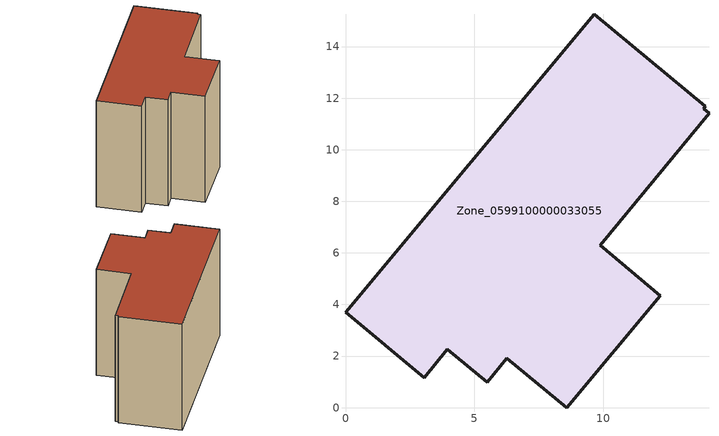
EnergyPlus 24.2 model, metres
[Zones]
Zone_0599100000033055
 floor ground (C_G): 9.88,6.29 12.21,4.34 8.57,0 6.26,1.92 5.5,0.99 3.95,2.26 3.05,1.17 0,3.69 9.65,15.25 13.96,11.69 13.88,11.59 14.09,11.41 z0
 wall outside (C_F): 3.05,1.17 3.95,2.26 5.5,0.99 6.26,1.92 8.57,0 12.21,4.34 9.88,6.29 14.09,11.41 13.88,11.59 13.96,11.69 9.65,15.25 0,3.69 3.05,1.17 z0:10.81
 roof outside (C_R): 14.09,11.41 13.88,11.59 13.96,11.69 9.65,15.25 0,3.69 3.05,1.17 3.95,2.26 5.5,0.99 6.26,1.92 8.57,0 12.21,4.34 9.88,6.29 z10.81
[BUILDING]
Pand.0599100000033055: North Axis=0; Terrain=City; Loads Convergence Tolerance Value=0.04; Temperature Convergence Tolerance Value=0.4; Solar Distribution=FullExterior; Maximum Number of Warmup Days=25; Minimum Number of Warmup Days=1
[Site:Location]
Rotterdam.The.Hague.AP_ZH_NLD Design_Conditions: Latitude=51.96; Longitude=4.45; Time Zone=1; Elevation=-4.5
[SITE:GROUNDTEMPERATURE:BUILDINGSURFACE]
18, 18, 18, 18, 18, 18, 18, 18, 18, 18, 18, 18
[MATERIAL] Thermal Absorptance=0.9; Solar Absorptance=0.7; Visible Absorptance=0.7
Name | Roughness | Thickness | Conductivity | Density | Specific Heat
G.TC.1946 | MediumSmooth | 0.15 | 1 | 540 | 1210
F.TC.1946 | Rough | 0.3 | 0.857143 | 1920 | 840
R.TC.1946 | MediumRough | 0.2 | 0.909091 | 1500 | 1000
[CONSTRUCTION]
C_G: G.TC.1946
C_F: F.TC.1946
C_R: R.TC.1946
[ZONE]
Zone_0599100000033055: Type=1; Multiplier=1; Ceiling Height=Autocalculate; Volume=Autocalculate; Floor Area=autocalculate; Part of Total Floor Area=Yes
[ZONEINFILTRATION:DESIGNFLOWRATE]
Infil_Zone_0599100000033055: Zone or ZoneList or Space or SpaceList=Zone_0599100000033055; Schedule=AlwaysOn; Design Flow Rate Calculation Method=Flow/Area; Flow Rate per Floor Area=0.003; Constant Term Coefficient=1; Temperature Term Coefficient=0; Velocity Term Coefficient=0; Velocity Squared Term Coefficient=0
[HVACTEMPLATE:ZONE:IDEALLOADSAIRSYSTEM]
Zone_0599100000033055: Maximum Heating Supply Air Temperature=50; Minimum Cooling Supply Air Temperature=13; Maximum Heating Supply Air Humidity Ratio=0.0156; Minimum Cooling Supply Air Humidity Ratio=0.0077; Heating Limit=NoLimit; Cooling Limit=NoLimit; Dehumidification Control Type=ConstantSensibleHeatRatio; Cooling Sensible Heat Ratio=0.7; Dehumidification Setpoint=60; Humidification Control Type=None; Humidification Setpoint=30; Outdoor Air Method=None; Outdoor Air Flow Rate per Person=0.00944; Outdoor Air Flow Rate per Zone Floor Area=0; Outdoor Air Flow Rate per Zone=0; Demand Controlled Ventilation Type=None; Outdoor Air Economizer Type=NoEconomizer; Heat Recovery Type=None; Sensible Heat Recovery Effectiveness=0.7; Latent Heat Recovery Effectiveness=0.65
[ZONECONTROL:THERMOSTAT]
ThermostatControl_Zone_0599100000033055: Zone or ZoneList=Zone_0599100000033055; Control Type Schedule=DualSetpointControlType; Control 1=Thermostat_Zone_0599100000033055; Temperature Difference Between Cutout And Setpoint=0
[THERMOSTATSETPOINT:DUALSETPOINT]
Thermostat_Zone_0599100000033055: Heating Setpoint Temperature Schedule=HeatingSetpoint_Zone_0599100000033055; Cooling Setpoint Temperature Schedule=CoolingSetpoint_Zone_0599100000033055
[SCHEDULE:COMPACT]
HeatingSetpoint_Zone_0599100000033055: Through: 12/31, For: AllDays, Until: 24:00, 21
CoolingSetpoint_Zone_0599100000033055: Through: 12/31, For: AllDays, Until: 24:00, 24
DualSetpointControlType: Through: 12/31, For: AllDays, Until: 24:00, 4
AlwaysOn: Through: 12/31, For: AllDays, Until: 24:00, 1
